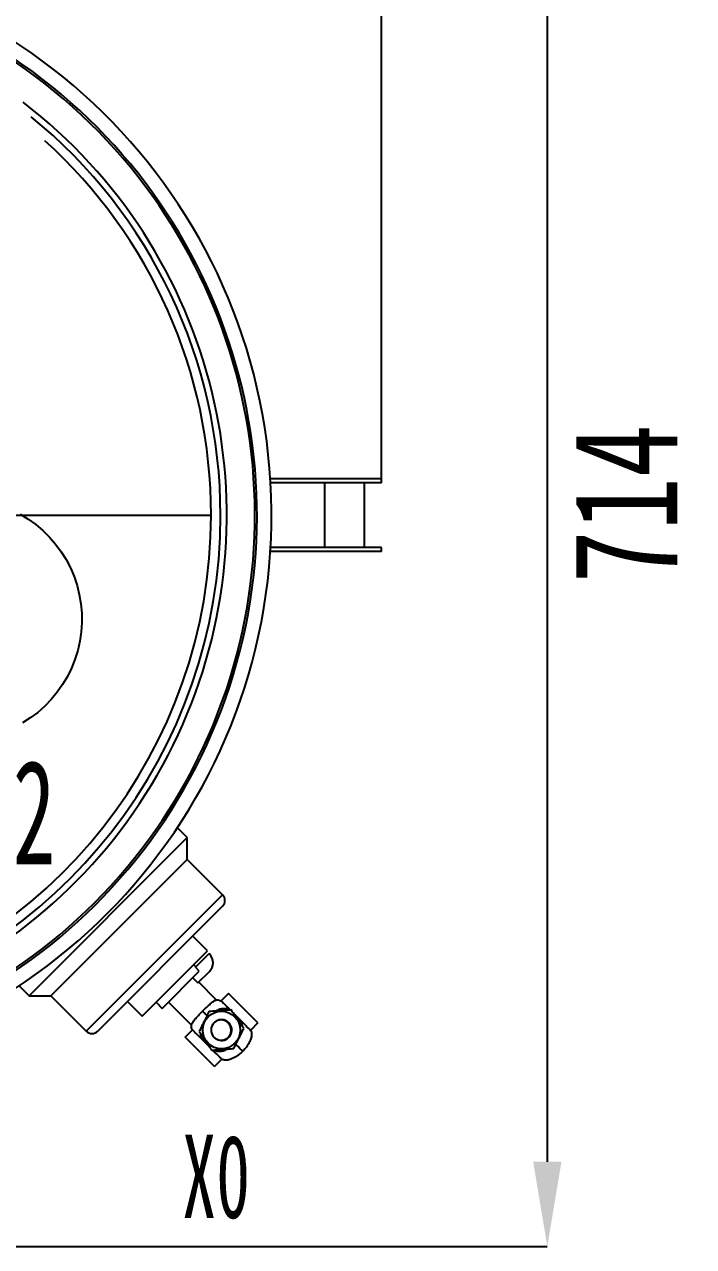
# Model space of a CAD drawing. Header units: millimetres. Extents: x 0 to 6631, y 0 to 4689.
# Drawn here: x 1558 to 1880, y 1272 to 1859 of the extents above; entities that cross this region are included whole.
import ezdxf

# ---------------------------------------------------------------- set-up
doc = ezdxf.new("R2010")
doc.units = ezdxf.units.MM
doc.header["$LTSCALE"] = 13
doc.linetypes.add('CENTERX2', pattern=[101.6, 63.5, -12.7, 12.7, -12.7])
for name, color, linetype in [('2', 3, 'Continuous'), ('中心符号线', 7, 'CENTERX2'), ('中心线', 1, 'CENTERX2'), ('几何体', 7, 'Continuous'), ('尺寸', 3, 'Continuous')]:
    doc.layers.add(name, color=color, linetype=linetype)
doc.styles.add('SLDTEXTSTYLE0', font='hyswlongfangsong.ttf')
doc.styles.add('仿宋体', font='')
doc.styles.get('仿宋体').set_extended_font_data('STFangsong')
doc.dimstyles.new('SLDDIMSTYLE0', dxfattribs={"dimtxt": 50, "dimasz": 40.8, "dimexe": 0, "dimexo": 0.0625, "dimgap": 12.5, "dimtad": 2, "dimdec": 0, "dimrnd": 1e-09, "dimzin": 12, "dimdsep": 46, "dimtxsty": 'SLDTEXTSTYLE0', "dimsah": 1, "dimcen": 0.09, "dimadec": 0, "dimazin": 3, "dimtfac": 1, "dimtdec": 0, "dimtmove": 0, "dimatfit": 0, "dimfxl": 1, "dimfrac": 2, "dimtolj": 1, "dimtzin": 12, "dimarcsym": 0})

# ---------------------------------------------------------------- blocks, each defined once
blk = doc.blocks.new('SW_CENTERMARKSYMBOL_0')
at = {"layer": '中心符号线', "color": 0}
for p, q in [((0, 5), (0, 242)), ((-5, 0), (-242, 0)), ((0, 0), (-2.5, 0)), ((0, 0), (0, 2.5)), ((0, 0), (0, -2.5)), ((0, 0), (2.5, 0)), ((5, 0), (242, 0)), ((0, -5), (0, -242))]:
    blk.add_line(p, q, dxfattribs=at)
blk = doc.blocks.new('*D30')
at = {"layer": 'Defpoints', "color": 0, "transparency": 16777216}
for p in [(1081.05, 2133.91), (1081.05, 1641.06), (1729.66, 1641.06)]:
    blk.add_point(p, dxfattribs=at)
at = {"layer": '尺寸', "color": 0, "lineweight": -2, "transparency": 16777216}
for p, q in [((1081.05, 1641.13), (1081.05, 2133.91)), ((1688.86, 2133.91), (1121.85, 2133.91)), ((1729.66, 1641.13), (1729.66, 2133.91))]:
    blk.add_line(p, q, dxfattribs=at)
at = {"layer": '尺寸', "color": 0, "transparency": 16777216}
for points in [[(1121.85, 2140.71), (1121.85, 2127.11), (1081.05, 2133.91)], [(1688.86, 2140.71), (1688.86, 2127.11), (1729.66, 2133.91)]]:
    blk.add_solid(points, dxfattribs=at)
at = {"layer": '尺寸', "color": 0, "transparency": 16777216, "insert": (1405.35, 2171.41), "char_height": 50, "attachment_point": 5, "style": 'SLDTEXTSTYLE0'}
blk.add_mtext('\\A1;649', dxfattribs=at)
blk = doc.blocks.new('*D31')
at = {"layer": 'Defpoints', "color": 0, "transparency": 16777216}
for p in [(1438.02, 1985.95), (1484.22, 1272.05), (1809.46, 1272.05)]:
    blk.add_point(p, dxfattribs=at)
at = {"layer": '尺寸', "color": 0, "lineweight": -2, "transparency": 16777216}
for p, q in [((1438.09, 1985.95), (1809.46, 1985.95)), ((1809.46, 1945.15), (1809.46, 1312.85)), ((1484.28, 1272.05), (1809.46, 1272.05))]:
    blk.add_line(p, q, dxfattribs=at)
at = {"layer": '尺寸', "color": 0, "transparency": 16777216}
for points in [[(1802.66, 1945.15), (1816.26, 1945.15), (1809.46, 1985.95)], [(1802.66, 1312.85), (1816.26, 1312.85), (1809.46, 1272.05)]]:
    blk.add_solid(points, dxfattribs=at)
at = {"layer": '尺寸', "color": 0, "transparency": 16777216, "insert": (1846.96, 1629), "char_height": 50, "attachment_point": 5, "rotation": 90, "style": 'SLDTEXTSTYLE0'}
blk.add_mtext('\\A1;714', dxfattribs=at)

msp = doc.modelspace()

# ---------------------------------------------------------------- linework, layer by layer
at = {"layer": '几何体'}
for p, q in [((1729.66, 1641.06), (1676.29, 1641.06)), ((1729.66, 1639.06), (1676.41, 1639.06)), ((1702.51, 1608.06), (1702.51, 1639.06)), ((1721.55, 1608.06), (1721.55, 1639.06)), ((1729.66, 1639.06), (1729.66, 1641.06)), ((1729.66, 1606.06), (1676.29, 1606.06)), ((1729.66, 1608.06), (1676.41, 1608.06)), ((1729.66, 1606.06), (1729.66, 1608.06)), ((1560.3, 1392.58), (1636.34, 1468.62)), ((1636.34, 1468.62), (1631.55, 1473.41)), ((1636.34, 1458.12), (1636.34, 1468.62)), ((1570.8, 1392.58), (1636.34, 1458.12)), ((1653.36, 1441.1), (1636.34, 1458.12)), ((1587.82, 1375.56), (1653.36, 1441.1)), ((1593.28, 1375.56), (1653.36, 1435.64)), ((1646.1, 1414.24), (1639.03, 1421.31)), ((1614.68, 1382.82), (1646.1, 1414.24)), ((1640.24, 1406.26), (1646.83, 1412.85)), ((1646.97, 1412.71), (1646.83, 1412.85)), ((1624.34, 1386.54), (1642.15, 1404.35)), ((1640.47, 1406.48), (1639.41, 1407.54)), ((1642.15, 1404.35), (1640.24, 1406.26)), ((1641.5, 1398.75), (1646.97, 1404.22)), ((1639.02, 1401.22), (1641.5, 1398.75)), ((1650.33, 1390.61), (1641.84, 1399.1)), ((1555.51, 1397.37), (1560.3, 1392.58)), ((1560.3, 1392.58), (1570.8, 1392.58)), ((1570.8, 1392.58), (1587.82, 1375.56)), ((1656.2, 1393.65), (1652.63, 1390.08)), ((1670.34, 1379.51), (1656.2, 1393.65)), ((1607.61, 1389.89), (1614.68, 1382.82)), ((1621.37, 1389.51), (1624.34, 1386.54)), ((1627.35, 1389.55), (1638.31, 1378.59)), ((1652.63, 1390.08), (1653.02, 1389.76)), ((1658.53, 1384.25), (1661.14, 1381.63)), ((1635.27, 1372.72), (1638.84, 1376.29)), ((1639.16, 1375.9), (1638.84, 1376.29)), ((1666.45, 1376.33), (1666.77, 1375.94)), ((1670.34, 1379.51), (1666.77, 1375.94)), ((1649.41, 1358.58), (1635.27, 1372.72)), ((1644.47, 1370.59), (1647.08, 1367.98)), ((1663, 1365.92), (1662.91, 1365.83)), ((1649.41, 1358.58), (1652.98, 1362.15)), ((1652.98, 1362.15), (1652.59, 1362.47))]:
    msp.add_line(p, q, dxfattribs=at)
at = {"layer": '几何体', "flags": 128}
msp.add_lwpolyline([(1556.01, 1624.02), (1559.84, 1621.7), (1563.49, 1619.09), (1566.92, 1616.2), (1570.11, 1613.04), (1573.05, 1609.64), (1575.72, 1606.02), (1578.1, 1602.2), (1580.17, 1598.2), (1581.92, 1594.05), (1583.35, 1589.77), (1584.44, 1585.39), (1585.19, 1580.94), (1585.59, 1576.45), (1585.64, 1571.93), (1585.33, 1567.43), (1584.68, 1562.96), (1583.69, 1558.56), (1582.35, 1554.26), (1580.69, 1550.07), (1578.7, 1546.02), (1576.41, 1542.15), (1573.82, 1538.47), (1570.95, 1535.01), (1567.83, 1531.78), (1564.46, 1528.81), (1560.87, 1526.12), (1557.09, 1523.72)], dxfattribs=at)
at = {"layer": '几何体'}
msp.add_circle((1652.8, 1376.11), 9.02, dxfattribs=at)
for centre, radius, start, end in [((1405.35, 1623.56), 271.5, 94.75372, 85.24628), ((1405.35, 1623.56), 264.5, 94.87983, 59.00011), ((1405.35, 1623.56), 247, 56.27241, 0), ((1405.35, 1623.56), 242.48, 53.93266, 0), ((1405.35, 1623.56), 263.5, 180, 58.2949), ((1405.35, 1623.56), 250, 180, 52.53828), ((1405.35, 1623.56), 247, 0, 50.83403), ((1405.35, 1623.56), 242.48, 0, 47.89521), ((1650.63, 1438.37), 3.86, 315, 45.00006), ((1642.73, 1408.46), 6, 315, 45), ((1652.8, 1376.11), 5, 225, 147.4607), ((1590.55, 1378.29), 3.86, 224.99994, 315), ((1652.8, 1376.11), 5, 147.4607, 225)]:
    msp.add_arc(centre, radius, start, end, dxfattribs=at)
for points, knots in [([(1643.71, 1385.21), (1644.32, 1385.82), (1645.61, 1387.09), (1647.47, 1388.77), (1649.05, 1389.99), (1650.14, 1390.54), (1650.28, 1390.58), (1650.34, 1390.6)], [0, 0, 0, 0, 0.193516, 0.406828, 0.619695, 0.833542, 1, 1, 1, 1]), ([(1656.48, 1385.7), (1656.13, 1385.86), (1655.28, 1386.25), (1653.74, 1386.36), (1651.89, 1386.15), (1650.71, 1385.57), (1650.07, 1385.24)], [0, 0, 0, 0, 0.172022, 0.4166468, 0.6794106, 1, 1, 1, 1]), ([(1650.34, 1390.6), (1650.77, 1390.6), (1651.53, 1390.6), (1652.29, 1390.3), (1652.59, 1390.1), (1652.63, 1390.08)], [0, 0, 0, 0, 0.53998, 0.946274, 1, 1, 1, 1]), ([(1653.02, 1389.76), (1653.09, 1389.69), (1653.22, 1389.55), (1654.34, 1388.44), (1655.63, 1387.14), (1656.72, 1386.06), (1657.04, 1385.74)], [0, 0, 0, 0, 0.29245, 0.584839, 0.877228, 1, 1, 1, 1]), ([(1638.32, 1378.58), (1638.34, 1378.67), (1638.4, 1378.85), (1639.05, 1380.05), (1640.32, 1381.66), (1641.99, 1383.47), (1643.18, 1384.68), (1643.71, 1385.21)], [0, 0, 0, 0, 0.199828, 0.401922, 0.618692, 0.832327, 1, 1, 1, 1]), ([(1646.78, 1385.01), (1646.38, 1384.16), (1645.54, 1382.45), (1644.31, 1379.92), (1643.15, 1377.52), (1642.45, 1376.08), (1642.09, 1375.35)], [0, 0, 0, 0, 0.2672762, 0.5418181, 0.7684451, 1, 1, 1, 1]), ([(1645.85, 1383.07), (1645.49, 1383.43), (1644.62, 1384.3), (1644.04, 1384.88), (1643.71, 1385.21)], [0, 0, 0, 0, 0.416571, 1, 1, 1, 1]), ([(1657.5, 1385.77), (1657.04, 1385.74), (1655.7, 1385.65), (1653.39, 1385.48), (1650.21, 1385.25), (1648.04, 1385.1), (1646.78, 1385.01)], [0, 0, 0, 0, 0.1315465, 0.3836465, 0.6435586, 1, 1, 1, 1]), ([(1657.4, 1376.61), (1657.3, 1377.13), (1657.12, 1378.16), (1656.22, 1379.49), (1654.96, 1380.48), (1653.42, 1380.99), (1651.78, 1380.98), (1650.22, 1380.41), (1649.17, 1379.59), (1648.72, 1378.98), (1648.59, 1378.8)], [0, 0, 0, 0, 0.132095, 0.264168, 0.396922, 0.532469, 0.668255, 0.806625, 0.945503, 1, 1, 1, 1]), ([(1663.52, 1376.88), (1662.99, 1377.66), (1661.92, 1379.23), (1660.35, 1381.57), (1658.85, 1383.77), (1657.95, 1385.1), (1657.5, 1385.77)], [0, 0, 0, 0, 0.267276, 0.541818, 0.768445, 1, 1, 1, 1]), ([(1662.92, 1377.75), (1662.9, 1378.08), (1662.84, 1378.95), (1662.27, 1380.34), (1661.52, 1381.2), (1661.14, 1381.63)], [0, 0, 0, 0, 0.22099, 0.603154, 1, 1, 1, 1]), ([(1661.14, 1381.63), (1661.92, 1380.86), (1663.47, 1379.3), (1665.14, 1377.64), (1666.24, 1376.54), (1666.38, 1376.4), (1666.45, 1376.33)], [0, 0, 0, 0, 0.250026, 0.5, 0.749974, 1, 1, 1, 1]), ([(1638.84, 1376.29), (1638.76, 1376.42), (1638.53, 1376.81), (1638.31, 1377.59), (1638.32, 1378.24), (1638.32, 1378.58)], [0, 0, 0, 0, 0.182488, 0.571881, 1, 1, 1, 1]), ([(1644.47, 1370.59), (1643.69, 1371.37), (1642.13, 1372.93), (1640.47, 1374.59), (1639.36, 1375.7), (1639.23, 1375.83), (1639.16, 1375.9)], [0, 0, 0, 0, 0.249999, 0.5, 0.750001, 1, 1, 1, 1]), ([(1642.09, 1375.35), (1642.62, 1374.57), (1643.69, 1373), (1645.26, 1370.66), (1646.76, 1368.46), (1647.66, 1367.13), (1648.11, 1366.45)], [0, 0, 0, 0, 0.267276, 0.541818, 0.768445, 1, 1, 1, 1]), ([(1642.68, 1374.48), (1642.7, 1374.15), (1642.76, 1373.27), (1643.34, 1371.89), (1644.09, 1371.03), (1644.47, 1370.59)], [0, 0, 0, 0, 0.222972, 0.604107, 1, 1, 1, 1]), ([(1649.27, 1372.58), (1649.71, 1372.24), (1650.6, 1371.55), (1652.26, 1371.16), (1653.93, 1371.31), (1655.44, 1372.01), (1656.62, 1373.16), (1657.34, 1374.62), (1657.49, 1375.83), (1657.41, 1376.48), (1657.4, 1376.61)], [0, 0, 0, 0, 0.1408, 0.281601, 0.422095, 0.560119, 0.697396, 0.832652, 0.966706, 1, 1, 1, 1]), ([(1658.82, 1367.22), (1659.23, 1368.07), (1660.07, 1369.78), (1661.3, 1372.31), (1662.46, 1374.71), (1663.16, 1376.15), (1663.52, 1376.88)], [0, 0, 0, 0, 0.267276, 0.541818, 0.768445, 1, 1, 1, 1]), ([(1666.77, 1375.94), (1666.81, 1375.87), (1666.99, 1375.59), (1667.19, 1375.05), (1667.31, 1374.3), (1667.3, 1373.11), (1667.03, 1372.21), (1666.84, 1371.55)], [0, 0, 0, 0, 0.050272, 0.220214, 0.378002, 0.550604, 1, 1, 1, 1]), ([(1663, 1365.92), (1662.91, 1366.01), (1662.74, 1366.18), (1662.07, 1366.85), (1661.14, 1367.78), (1660.17, 1368.75), (1659.76, 1369.16)], [0, 0, 0, 0, 0.231093, 0.462188, 0.771364, 1, 1, 1, 1]), ([(1666.84, 1371.55), (1666.57, 1370.92), (1665.97, 1369.53), (1664.57, 1367.59), (1663.45, 1366.41), (1662.99, 1365.92)], [0, 0, 0, 0, 0.327432, 0.722961, 1, 1, 1, 1]), ([(1648.11, 1366.45), (1649.37, 1366.54), (1651.51, 1366.7), (1654.69, 1366.93), (1657, 1367.09), (1658.37, 1367.19), (1658.82, 1367.22)], [0, 0, 0, 0, 0.356439, 0.608129, 0.868454, 1, 1, 1, 1]), ([(1652.59, 1362.47), (1652.52, 1362.53), (1652.39, 1362.67), (1651.27, 1363.79), (1649.98, 1365.08), (1648.89, 1366.17), (1648.57, 1366.49)], [0, 0, 0, 0, 0.2923713, 0.5847445, 0.8771177, 1, 1, 1, 1]), ([(1649.13, 1366.53), (1649.48, 1366.37), (1650.33, 1365.97), (1651.87, 1365.87), (1653.73, 1366.07), (1654.91, 1366.66), (1655.56, 1366.99)], [0, 0, 0, 0, 0.172097, 0.416141, 0.678174, 1, 1, 1, 1]), ([(1662.91, 1365.83), (1662.45, 1365.4), (1661.51, 1364.53), (1659.64, 1363.11), (1658.24, 1362.48), (1657.37, 1362.08)], [0, 0, 0, 0, 0.266654, 0.541385, 1, 1, 1, 1]), ([(1657.37, 1362.08), (1657.03, 1361.97), (1656.38, 1361.76), (1655.45, 1361.62), (1654.62, 1361.61), (1653.87, 1361.73), (1653.33, 1361.93), (1653.05, 1362.11), (1652.98, 1362.15)], [0, 0, 0, 0, 0.233975, 0.449095, 0.621735, 0.7798, 0.949594, 1, 1, 1, 1])]:
    msp.add_open_spline(points, degree=3, knots=knots, dxfattribs=at)

# ---------------------------------------------------------------- block references
at = {"layer": '中心线'}
msp.add_blockref('SW_CENTERMARKSYMBOL_0', (1405.35, 1623.56), dxfattribs=at)

# ---------------------------------------------------------------- texts
at = {"layer": '2', "style": '仿宋体', "width": 0.6}
for s, height, p in [('H2', 50, (1532.07, 1455.81)), ('X0', 40, (1633.91, 1285.75))]:
    msp.add_text(s, height=height, dxfattribs=at).set_placement(p)

# ---------------------------------------------------------------- dimensions: what is measured, and where the dimension line sits
at = {"layer": '尺寸'}
dim = msp.add_linear_dim(base=(1081.05, 2133.91), p1=(1729.66, 1641.06), p2=(1081.05, 1641.06), dimstyle='SLDDIMSTYLE0', dxfattribs=at)
dim.commit()
dim.dimension.update_dxf_attribs({"geometry": '*D30', "text_midpoint": (1405.35, 2171.41)})
dim = msp.add_linear_dim(base=(1809.46, 1272.05), p1=(1438.02, 1985.95), p2=(1484.22, 1272.05), angle=90, dimstyle='SLDDIMSTYLE0', dxfattribs=at)
dim.commit()
dim.dimension.update_dxf_attribs({"geometry": '*D31', "text_midpoint": (1846.96, 1629)})

doc.saveas('drawing.dxf')
